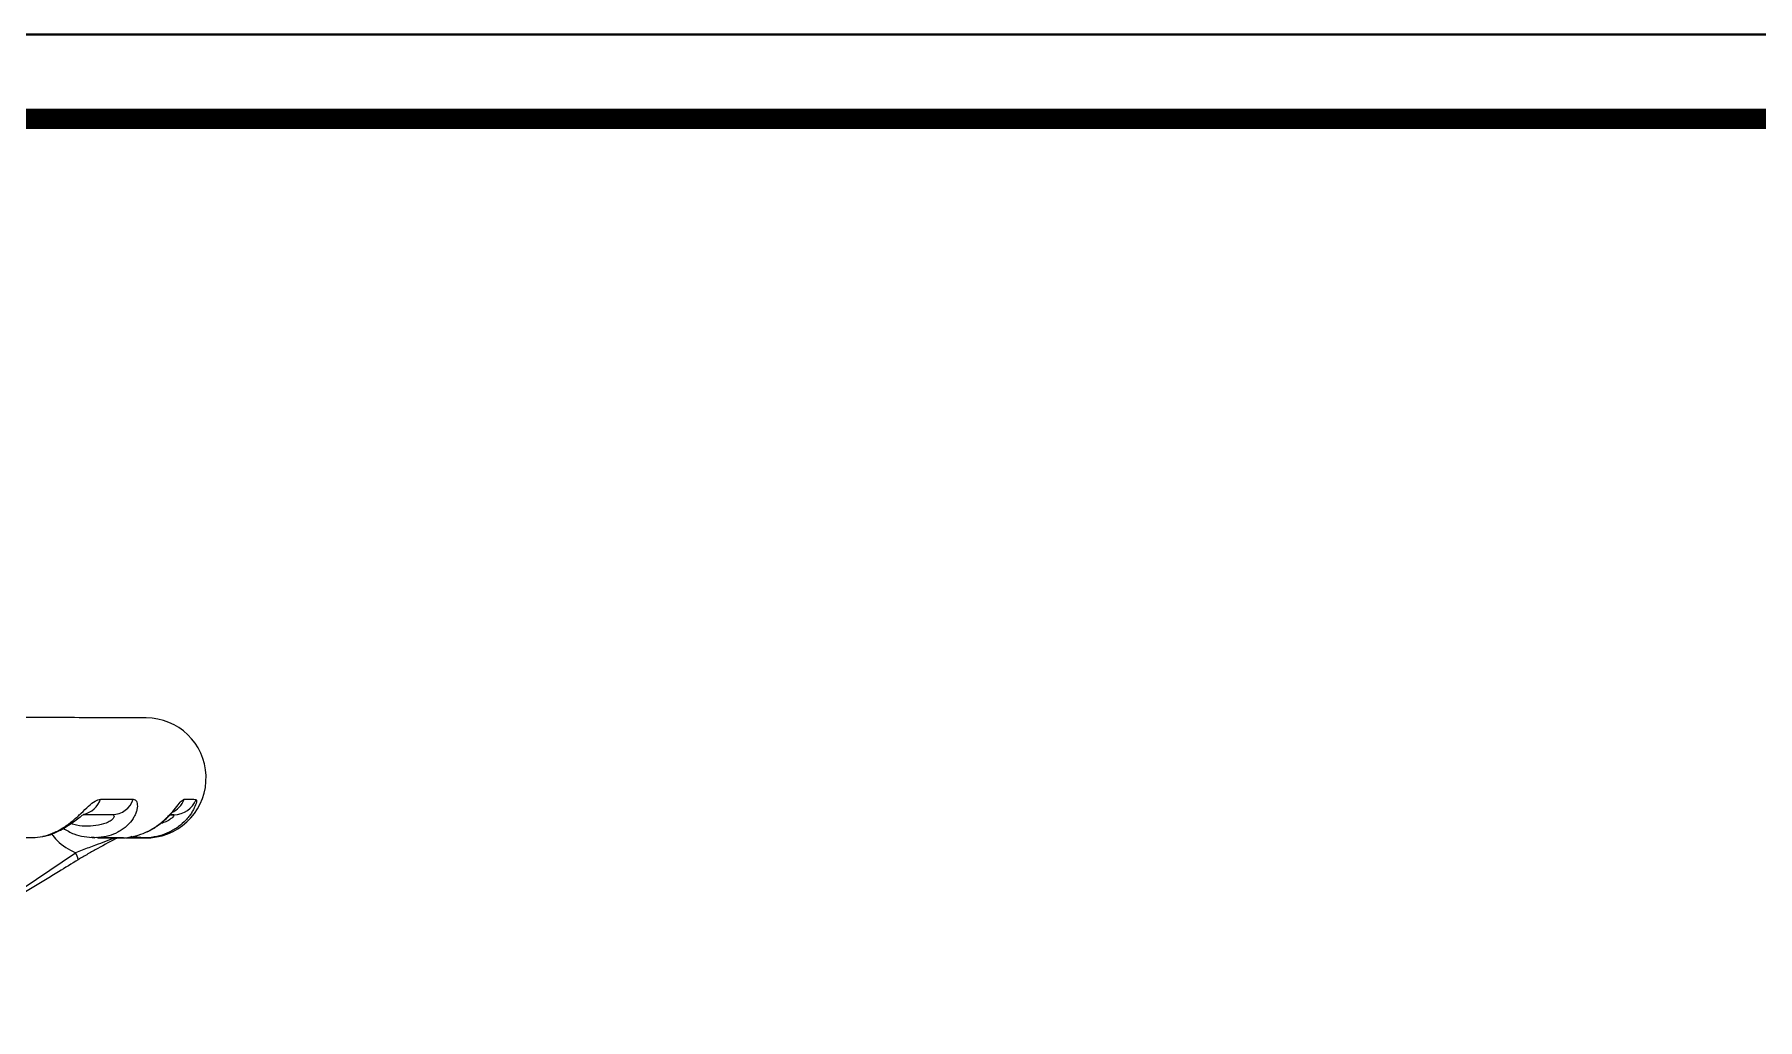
# Model space of a CAD drawing. Header units: millimetres. Extents: x 2126 to 3741, y 477 to 1658.
# Drawn here: x 2675 to 2962, y 1494 to 1658.1 of the extents above; entities that cross this region are included whole.
import ezdxf

# ---------------------------------------------------------------- set-up
doc = ezdxf.new("R2010")
doc.units = ezdxf.units.MM
doc.layers.add('粗实线', color=7, linetype='Continuous', lineweight=40)

# ---------------------------------------------------------------- blocks, each defined once
blk = doc.blocks.new('图框2')
blk.add_line((23795.37, 7810.82), (22181, 7810.82))
at = {"const_width": 3.38}
blk.add_lwpolyline([(23781.31, 7796.75), (22251.31, 7796.75), (22251.31, 6643.63), (23781.31, 6643.63)], close=True, dxfattribs=at)

msp = doc.modelspace()

# ---------------------------------------------------------------- linework, layer by layer
at = {"color": 7, "linetype": 'Continuous', "lineweight": 25}
for p, q in [((2683.264, 1528.155), (2687.983, 1528.145)), ((2697.636, 1528.125), (2698.231, 1528.123)), ((2698.231, 1528.123), (2697.636, 1528.125)), ((2684.795, 1524.363), (2684.488, 1524.391)), ((2684.973, 1524.347), (2684.795, 1524.363)), ((2685.501, 1524.298), (2684.973, 1524.347)), ((2685.385, 1524.371), (2685.691, 1524.31)), ((2685.501, 1524.298), (2685.385, 1524.371)), ((2691.448, 1524.536), (2693.236, 1524.27)), ((2693.581, 1524.269), (2691.961, 1524.404)), ((2692.281, 1524.356), (2692.807, 1524.355)), ((2692.993, 1524.294), (2693.077, 1524.293)), ((2693.83, 1524.286), (2693.899, 1524.353)), ((2693.899, 1524.353), (2694.014, 1524.299)), ((2659.007, 1506.434), (2681.859, 1521.769))]:
    msp.add_line(p, q, dxfattribs=at)
at = {"color": 7, "linetype": 'Continuous', "lineweight": 25, "flags": 128}
for points in [[(2693.623, 1544.269), (2693.435, 1544.269), (2692.87, 1544.271), (2691.93, 1544.273), (2690.617, 1544.275), (2688.934, 1544.279), (2686.885, 1544.283), (2684.475, 1544.289), (2681.709, 1544.295), (2678.595, 1544.301), (2675.139, 1544.309), (2671.349, 1544.317), (2667.235, 1544.326), (2662.806, 1544.335), (2658.073, 1544.345), (2653.046, 1544.356), (2647.737, 1544.368), (2642.16, 1544.379), (2636.326, 1544.392), (2630.25, 1544.405), (2623.947, 1544.419), (2623.559, 1544.419)], [(2693.623, 1544.269), (2693.447, 1544.269), (2692.919, 1544.27), (2692.04, 1544.272), (2690.811, 1544.275), (2689.237, 1544.278), (2687.319, 1544.282), (2685.063, 1544.287), (2682.474, 1544.292), (2679.556, 1544.299), (2676.317, 1544.305), (2672.763, 1544.313)], [(2686.014, 1530.725), (2686.752, 1530.724), (2687.474, 1530.722), (2688.181, 1530.721), (2688.871, 1530.719), (2689.546, 1530.718), (2690.205, 1530.717), (2690.848, 1530.715), (2691.474, 1530.714)], [(2699.93, 1530.696), (2700.242, 1530.695), (2700.538, 1530.695), (2700.816, 1530.694), (2701.078, 1530.693), (2701.322, 1530.693), (2701.549, 1530.693), (2701.76, 1530.692), (2701.953, 1530.692)], [(2685.625, 1524.286), (2685.652, 1524.286), (2686.249, 1524.284), (2686.823, 1524.283), (2687.374, 1524.282), (2687.902, 1524.281), (2688.406, 1524.28), (2688.888, 1524.279), (2689.347, 1524.278)], [(2690.175, 1524.276), (2690.597, 1524.275), (2691.506, 1524.273), (2692.252, 1524.272), (2692.833, 1524.271), (2693.248, 1524.27), (2693.268, 1524.27)], [(2693.229, 1524.27), (2693.311, 1524.269), (2693.383, 1524.269), (2693.443, 1524.269), (2693.493, 1524.269), (2693.531, 1524.269), (2693.559, 1524.269), (2693.575, 1524.269), (2693.581, 1524.269)]]:
    msp.add_lwpolyline(points, dxfattribs=at)
at = {"color": 7, "linetype": 'Continuous', "lineweight": 25}
for centre, radius, start, end in [((2693.602, 1534.269), 10, 274.38231, 89.87751), ((2682.456, 1531.864), 3.737, 281.75509, 342.25437), ((2687.915, 1531.894), 3.75, 271.03871, 341.65604), ((2696.212, 1532.083), 3.968, 294.95163, 339.53502), ((2698.233, 1532.101), 3.978, 269.96866, 339.24884), ((2693.602, 1534.269), 10, 269.87751, 273.21723), ((2678.681, 1519.872), 3.702, 11.90683, 30.83204)]:
    msp.add_arc(centre, radius, start, end, dxfattribs=at)
for points, knots in [([(2675.111, 1524.328), (2675.678, 1524.402), (2676.783, 1524.544), (2678.455, 1525.183), (2679.777, 1525.931), (2680.777, 1526.642), (2681.483, 1527.201), (2682.159, 1527.788), (2683.034, 1528.599), (2684.04, 1529.572), (2685.136, 1530.522), (2685.722, 1530.658), (2686.014, 1530.725)], [0, 0, 0, 0, 0.12809559, 0.24966876, 0.38015048, 0.4411948, 0.49971785, 0.5635707, 0.62458364, 0.74964208, 0.87501071, 1, 1, 1, 1]), ([(2691.474, 1530.714), (2691.672, 1530.649), (2691.967, 1530.552), (2692.135, 1530.029), (2692.167, 1529.55), (2692.092, 1528.991), (2691.914, 1528.402), (2691.63, 1527.79), (2691.134, 1527.009), (2690.455, 1526.271), (2689.625, 1525.63), (2688.698, 1525.074), (2687.4, 1524.534), (2686.271, 1524.386), (2685.691, 1524.31)], [0, 0, 0, 0, 0.124469, 0.1859179, 0.249896, 0.31111, 0.3751779, 0.4362152, 0.5000928, 0.6195356, 0.6833787, 0.7502352, 0.8717997, 1, 1, 1, 1]), ([(2690.054, 1524.303), (2690.667, 1524.381), (2691.861, 1524.533), (2693.612, 1525.18), (2694.952, 1525.93), (2695.928, 1526.64), (2696.597, 1527.198), (2697.213, 1527.782), (2697.975, 1528.588), (2698.772, 1529.554), (2699.506, 1530.494), (2699.789, 1530.629), (2699.93, 1530.696)], [0, 0, 0, 0, 0.1281848, 0.2496943, 0.3801403, 0.4411842, 0.4997204, 0.5635686, 0.6245937, 0.7496429, 0.875004, 1, 1, 1, 1]), ([(2701.953, 1530.692), (2701.992, 1530.625), (2702.072, 1530.493), (2701.846, 1529.716), (2701.505, 1528.99), (2701.163, 1528.404), (2700.73, 1527.797), (2700.064, 1527.021), (2699.239, 1526.285), (2698.284, 1525.643), (2697.246, 1525.084), (2695.828, 1524.538), (2694.629, 1524.38), (2694.013, 1524.299)], [0, 0, 0, 0, 0.1245156, 0.2495944, 0.3108279, 0.374896, 0.4359736, 0.4998758, 0.6193832, 0.6832396, 0.7500985, 0.8716543, 1, 1, 1, 1]), ([(2676.399, 1524.552), (2676.574, 1524.571), (2677.382, 1524.658), (2678.951, 1525.325), (2680.553, 1526.24), (2681.827, 1527.162), (2682.537, 1527.707), (2683.01, 1528.061), (2683.249, 1528.223), (2683.262, 1528.234), (2683.267, 1528.238)], [0, 0, 0, 0, 0.0570143, 0.2628766, 0.5254855, 0.6283987, 0.7703269, 0.848121, 0.9294361, 1, 1, 1, 1]), ([(2687.983, 1528.145), (2688.092, 1528.121), (2688.31, 1528.073), (2688.307, 1527.715), (2687.957, 1527.274), (2687.123, 1526.746), (2685.72, 1526.32), (2683.907, 1526.182), (2682.338, 1526.265), (2681.405, 1526.551), (2681.097, 1526.645)], [0, 0, 0, 0, 0.0910879, 0.1823679, 0.2691451, 0.3640862, 0.5457592, 0.7280061, 0.9102507, 1, 1, 1, 1]), ([(2693.679, 1525.276), (2693.78, 1525.313), (2694.496, 1525.57), (2695.569, 1526.316), (2696.77, 1527.264), (2697.507, 1527.981), (2697.809, 1528.309), (2697.91, 1528.43), (2697.882, 1528.435), (2697.874, 1528.436)], [0, 0, 0, 0, 0.04742638, 0.33805218, 0.580682, 0.7823519, 0.87500407, 0.96508418, 1, 1, 1, 1]), ([(2698.231, 1528.123), (2698.255, 1528.1), (2698.305, 1528.052), (2698.062, 1527.693), (2697.505, 1527.259), (2696.783, 1526.858), (2696.193, 1526.715), (2695.926, 1526.651)], [0, 0, 0, 0, 0.2059324, 0.4122991, 0.608486, 0.8231296, 1, 1, 1, 1]), ([(2666.999, 1524.344), (2668.431, 1524.341), (2671.299, 1524.335), (2673.839, 1524.331), (2675.111, 1524.328)], [0, 0, 0, 0, 0.4994057, 1, 1, 1, 1]), ([(2677.868, 1524.96), (2678.159, 1524.577), (2679.227, 1523.173), (2680.751, 1522.36), (2681.859, 1521.769)], [0, 0, 0, 0, 0.2731725, 1, 1, 1, 1]), ([(2679.803, 1525.88), (2680.384, 1525.529), (2681.984, 1524.56), (2683.856, 1524.393), (2685.05, 1524.287)], [0, 0, 0, 0, 0.3626362, 1, 1, 1, 1]), ([(2688.506, 1524.284), (2687.398, 1523.874), (2685.534, 1523.185), (2683.285, 1522.362), (2682.219, 1521.919), (2681.859, 1521.769)], [0, 0, 0, 0, 0.492155, 0.828466, 1, 1, 1, 1]), ([(2688.941, 1524.306), (2687.814, 1523.72), (2686.132, 1522.846), (2683.882, 1521.587), (2682.835, 1520.956), (2682.303, 1520.635)], [0, 0, 0, 0, 0.49999808, 0.74615361, 1, 1, 1, 1]), ([(2689.861, 1524.291), (2689.227, 1524.292), (2687.957, 1524.294), (2686.321, 1524.297), (2685.501, 1524.298)], [0, 0, 0, 0, 0.4994059, 1, 1, 1, 1]), ([(2685.691, 1524.31), (2686.51, 1524.308), (2688.148, 1524.306), (2689.418, 1524.304), (2690.054, 1524.303)], [0, 0, 0, 0, 0.4994045, 1, 1, 1, 1]), ([(2693.83, 1524.286), (2692.909, 1524.24), (2691.98, 1524.193), (2691.129, 1524.5), (2691.121, 1524.502)], [0, 0, 0, 0, 0.99151689, 1, 1, 1, 1]), ([(2693.243, 1524.293), (2693.407, 1524.292), (2693.651, 1524.291), (2693.748, 1524.291), (2693.779, 1524.29)], [0, 0, 0, 0, 0.67522146, 1, 1, 1, 1]), ([(2694.167, 1524.288), (2694.177, 1524.287), (2694.223, 1524.287), (2694, 1524.287), (2693.83, 1524.286)], [0, 0, 0, 0, 0.2371963, 1, 1, 1, 1]), ([(2694.013, 1524.299), (2694.235, 1524.299), (2694.471, 1524.299), (2694.376, 1524.3), (2694.37, 1524.3)], [0, 0, 0, 0, 0.9381848, 1, 1, 1, 1]), ([(2682.303, 1520.635), (2681.212, 1519.965), (2675.759, 1516.611), (2667.989, 1511.875), (2661.279, 1507.811), (2659.007, 1506.434)], [0, 0, 0, 0, 0.1418804, 0.7094415, 1, 1, 1, 1])]:
    msp.add_open_spline(points, degree=3, knots=knots, dxfattribs=at)

# ---------------------------------------------------------------- block references
at = {"layer": '粗实线', "linetype": 'ByBlock'}
msp.add_blockref('图框2', (-20054.634, -6152.73), dxfattribs=at)

doc.saveas('drawing.dxf')
